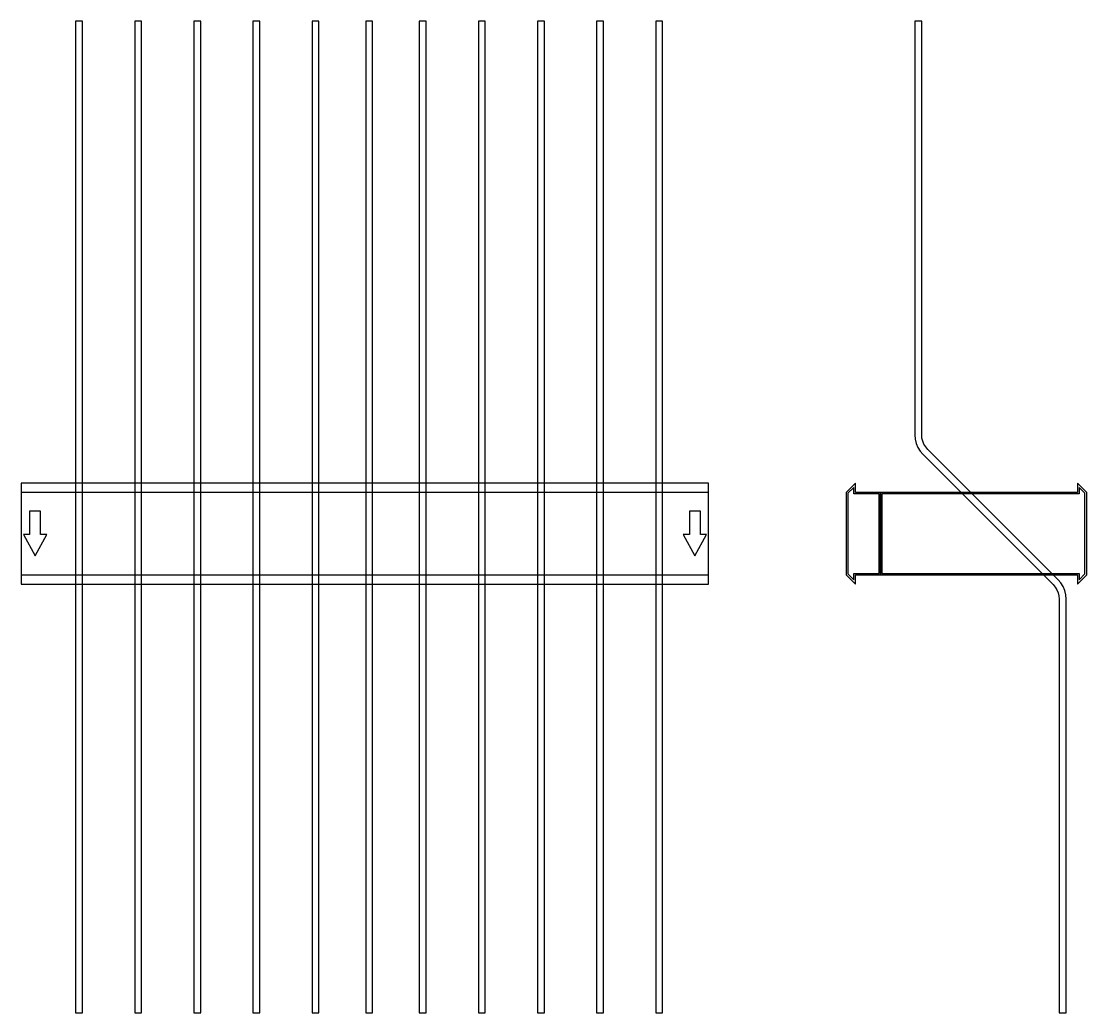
# Model space of a CAD drawing. Extents: x 0 to 1550, y -697 to 745.
import ezdxf

# ---------------------------------------------------------------- set-up
doc = ezdxf.new("R2010")
doc.units = 0
doc.layers.add('Halfen', color=7, linetype='CONTINUOUS')

msp = doc.modelspace()

# ---------------------------------------------------------------- linework, layer by layer
at = {"layer": 'Halfen', "color": 7}
for points in [[(89, -696.961), (89, 745.246), (79, 745.246), (79, -696.961)], [(175, -696.961), (175, 745.246), (165, 745.246), (165, -696.961)], [(261, -696.961), (261, 745.246), (251, 745.246), (251, -696.961)], [(347, -696.961), (347, 745.246), (337, 745.246), (337, -696.961)], [(433, -696.961), (433, 745.246), (423, 745.246), (423, -696.961)], [(511, -696.961), (511, 745.246), (501, 745.246), (501, -696.961)], [(589, -696.961), (589, 745.246), (579, 745.246), (579, -696.961)], [(675, -696.961), (675, 745.246), (665, 745.246), (665, -696.961)], [(761, -696.961), (761, 745.246), (751, 745.246), (751, -696.961)], [(847, -696.961), (847, 745.246), (837, 745.246), (837, -696.961)], [(933, -696.961), (933, 745.246), (923, 745.246), (923, -696.961)], [(1520, -696.961), (1520, -95.355), (1519.508, -89.098), (1518.042, -82.995), (1515.64, -77.196), (1512.361, -71.844), (1508.284, -67.071), (1318.787, 122.426), (1315.729, 126.006), (1313.27, 130.02), (1311.468, 134.369), (1310.369, 138.947), (1310, 143.64), (1310, 206.246), (1310, 745.246), (1300, 745.246), (1300, 206.246), (1300, 143.64), (1300.492, 137.382), (1301.958, 131.279), (1304.36, 125.48), (1307.639, 120.128), (1311.716, 115.355), (1501.213, -74.142), (1504.271, -77.722), (1506.73, -81.736), (1508.532, -86.085), (1509.631, -90.662), (1510, -95.355), (1510, -696.961)], [(0, -73.5), (1000, -73.5), (1000, 73.5), (0, 73.5)], [(1250, -60), (1250, 60), (1213.5, 60), (1213.5, 73.5), (1200, 60), (1200, -60), (1213.5, -73.5), (1213.5, -60)], [(1248, -58), (1248, 58), (1211, 58), (1211, 67.25), (1202.5, 58.75), (1202.5, -58.75), (1211, -67.25), (1211, -58)], [(1550, -60), (1550, 60), (1536.5, 73.5), (1536.5, 60), (1250, 60), (1250, -60), (1536.5, -60), (1536.5, -73.5)], [(1547.5, -58.75), (1547.5, 58.75), (1539, 67.25), (1539, 58), (1252, 58), (1252, -58), (1539, -58), (1539, -67.25)], [(0, -60), (1000, -60), (1000, 60), (0, 60)], [(20, -32.5), (37, -1.5), (28, -1.5), (28, 32.5), (12, 32.5), (12, -1.5), (3, -1.5)], [(980, -32.5), (997, -1.5), (988, -1.5), (988, 32.5), (972, 32.5), (972, -1.5), (963, -1.5)]]:
    msp.add_lwpolyline(points, close=True, dxfattribs=at)

doc.saveas('drawing.dxf')
